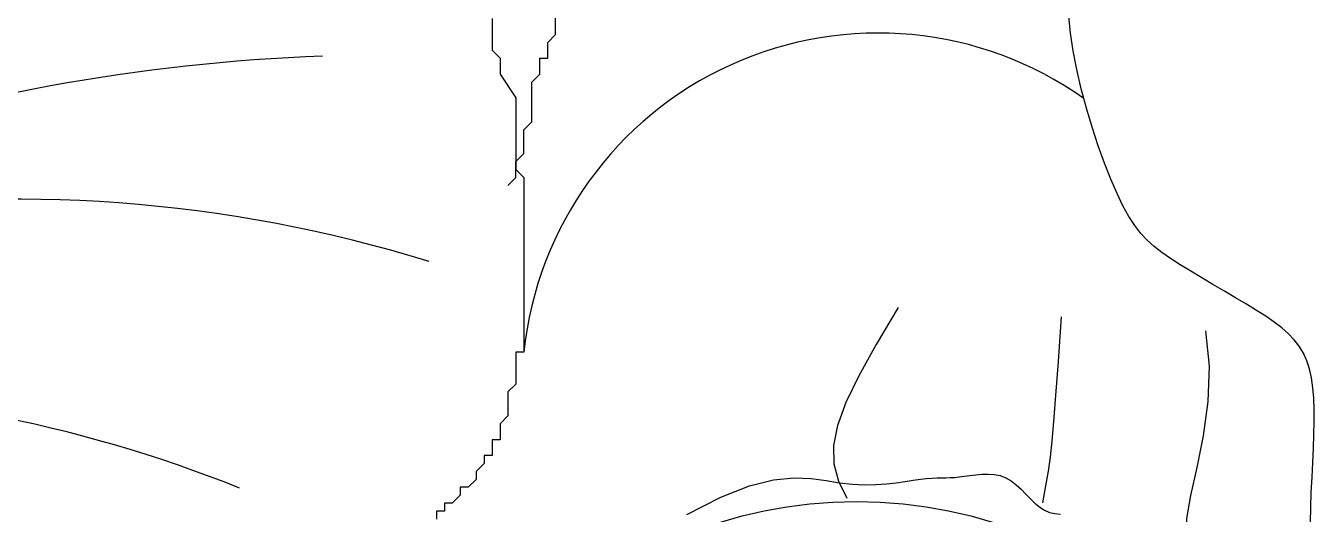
# Model space of a CAD drawing. Extents: x 1757 to 2197, y 240 to 1342.
# Drawn here: x 2017.7 to 2192.3, y 764.7 to 830.9 of the extents above; entities that cross this region are included whole.
import ezdxf

# ---------------------------------------------------------------- set-up
doc = ezdxf.new("R2010")
doc.units = 0
doc.header["$LTSCALE"] = 10
doc.header["$MEASUREMENT"] = 0
for name, color, linetype in [('3', 3, 'CONTINUOUS'), ('4', 4, 'CONTINUOUS'), ('7', 7, 'CONTINUOUS')]:
    doc.layers.add(name, color=color, linetype=linetype)

msp = doc.modelspace()

# ---------------------------------------------------------------- linework, layer by layer
at = {"layer": '3'}
for p, q in [((2089.51, 829.71), (2089.51, 834.01)), ((2080.9, 831.86), (2080.9, 827.56)), ((2088.44, 828.63), (2089.51, 829.71)), ((2080.9, 827.56), (2081.98, 826.48)), ((2088.44, 826.48), (2088.44, 828.63)), ((2081.98, 826.48), (2081.98, 824.33)), ((2087.36, 824.33), (2087.36, 826.48)), ((2087.36, 826.48), (2088.44, 826.48)), ((2081.98, 824.33), (2084.13, 821.1)), ((2086.28, 823.25), (2087.36, 824.33)), ((2086.28, 817.87), (2086.28, 823.25)), ((2084.13, 821.1), (2084.13, 811.41)), ((2085.21, 816.8), (2086.28, 817.87)), ((2085.21, 813.57), (2085.21, 816.8)), ((2084.13, 812.49), (2085.21, 813.57)), ((2084.13, 810.34), (2084.13, 812.49)), ((2083.05, 809.26), (2084.13, 810.34)), ((2084.13, 811.41), (2085.21, 810.34)), ((2085.21, 810.34), (2085.21, 786.66)), ((2085.21, 786.66), (2084.13, 786.66)), ((2084.13, 786.66), (2084.13, 782.36)), ((2084.13, 782.36), (2083.05, 781.28)), ((2083.05, 781.28), (2083.05, 778.05)), ((2083.05, 778.05), (2081.98, 776.98)), ((2081.98, 776.98), (2081.98, 774.82)), ((2081.98, 774.82), (2080.9, 774.82)), ((2080.9, 774.82), (2080.9, 772.67)), ((2079.82, 771.59), (2078.75, 770.52)), ((2080.9, 772.67), (2079.82, 772.67)), ((2079.82, 772.67), (2079.82, 771.59)), ((2078.75, 770.52), (2078.75, 769.44)), ((2077.67, 768.37), (2076.59, 768.37)), ((2076.59, 768.37), (2076.59, 767.29)), ((2078.75, 769.44), (2077.67, 768.37)), ((2075.51, 766.21), (2074.44, 766.21)), ((2074.44, 766.21), (2074.44, 765.14)), ((2076.59, 767.29), (2075.51, 766.21)), ((2074.44, 765.14), (2073.36, 765.14)), ((2073.36, 765.14), (2073.36, 764.06))]:
    msp.add_line(p, q, dxfattribs=at)
for points in [[(2135.9, 792.72), (2132.91, 787.71), (2130.56, 783.45), (2128.83, 779.84), (2127.7, 776.73), (2127.17, 774.01), (2127.21, 771.54), (2127.81, 769.21), (2128.97, 766.88)], [(2157.98, 791.46), (2157.56, 785.41), (2157.23, 780.79), (2156.96, 777.28), (2156.72, 774.6), (2156.48, 772.46), (2156.21, 770.55), (2155.88, 768.58), (2155.46, 766.25)], [(2177.53, 789.57), (2178.05, 784.78), (2177.86, 779.99), (2177.21, 775.36), (2176.35, 771.06), (2175.52, 767.26), (2174.96, 764.14), (2174.92, 761.85), (2175.64, 760.58)], [(2107.29, 764.68), (2111.9, 767.04), (2115.78, 768.55), (2119.04, 769.36), (2121.78, 769.64), (2124.11, 769.56), (2126.14, 769.28), (2127.98, 768.98), (2129.71, 768.79), (2131.34, 768.72), (2132.88, 768.75), (2134.31, 768.84), (2135.64, 768.99), (2136.85, 769.15), (2137.94, 769.32), (2138.91, 769.45), (2139.76, 769.55), (2140.5, 769.61), (2141.17, 769.64), (2141.78, 769.65), (2142.36, 769.66), (2142.93, 769.68), (2143.53, 769.71), (2144.17, 769.77), (2144.87, 769.86), (2145.63, 769.98), (2146.42, 770.08), (2147.24, 770.15), (2148.08, 770.17), (2148.9, 770.11), (2149.71, 769.95), (2150.48, 769.66), (2151.2, 769.24), (2151.89, 768.71), (2152.55, 768.1), (2153.18, 767.46), (2153.81, 766.82), (2154.44, 766.21), (2155.08, 765.68), (2155.73, 765.25), (2156.42, 764.97), (2157.14, 764.8), (2157.89, 764.72)]]:
    msp.add_lwpolyline(points, dxfattribs=at)
msp.add_circle((2130.26, 704.5), 61.94, dxfattribs=at)
for centre, radius, start, end in [((2133.19, 781.65), 48.25, 54.7291, 174.0408), ((2016.38, 617.69), 189.71, 72.8311, 124.2813), ((1978.73, 598.82), 182.57, 68.149, 112.7555)]:
    msp.add_arc(centre, radius, start, end, dxfattribs=at)
at = {"layer": '4'}
msp.add_lwpolyline([(2191.75, 763.66), (2191.8, 765.65), (2191.87, 767.68), (2191.97, 769.72), (2192.06, 771.72), (2192.15, 773.66), (2192.22, 775.51), (2192.26, 777.25), (2192.26, 778.88), (2192.21, 780.42), (2192.09, 781.85), (2191.91, 783.18), (2191.64, 784.4), (2191.27, 785.52), (2190.81, 786.55), (2190.24, 787.48), (2189.56, 788.35), (2188.77, 789.17), (2187.87, 789.96), (2186.85, 790.74), (2185.72, 791.53), (2184.46, 792.33), (2183.08, 793.17), (2181.62, 794.05), (2180.1, 794.94), (2178.55, 795.85), (2177.02, 796.75), (2175.53, 797.64), (2174.11, 798.52), (2172.81, 799.36), (2171.64, 800.17), (2170.59, 800.98), (2169.64, 801.83), (2168.77, 802.76), (2167.95, 803.82), (2167.15, 805.04), (2166.36, 806.47), (2165.55, 808.14), (2164.71, 810.09), (2163.85, 812.27), (2163, 814.64), (2162.17, 817.15), (2161.4, 819.73), (2160.7, 822.35), (2160.1, 824.95), (2159.62, 827.47), (2159.27, 829.88), (2159.04, 832.18)], dxfattribs=at)
at = {"layer": '7'}
msp.add_arc((2067.96, 565.04), 261.92, 92.192, 124.5892, dxfattribs=at)

doc.saveas('drawing.dxf')
